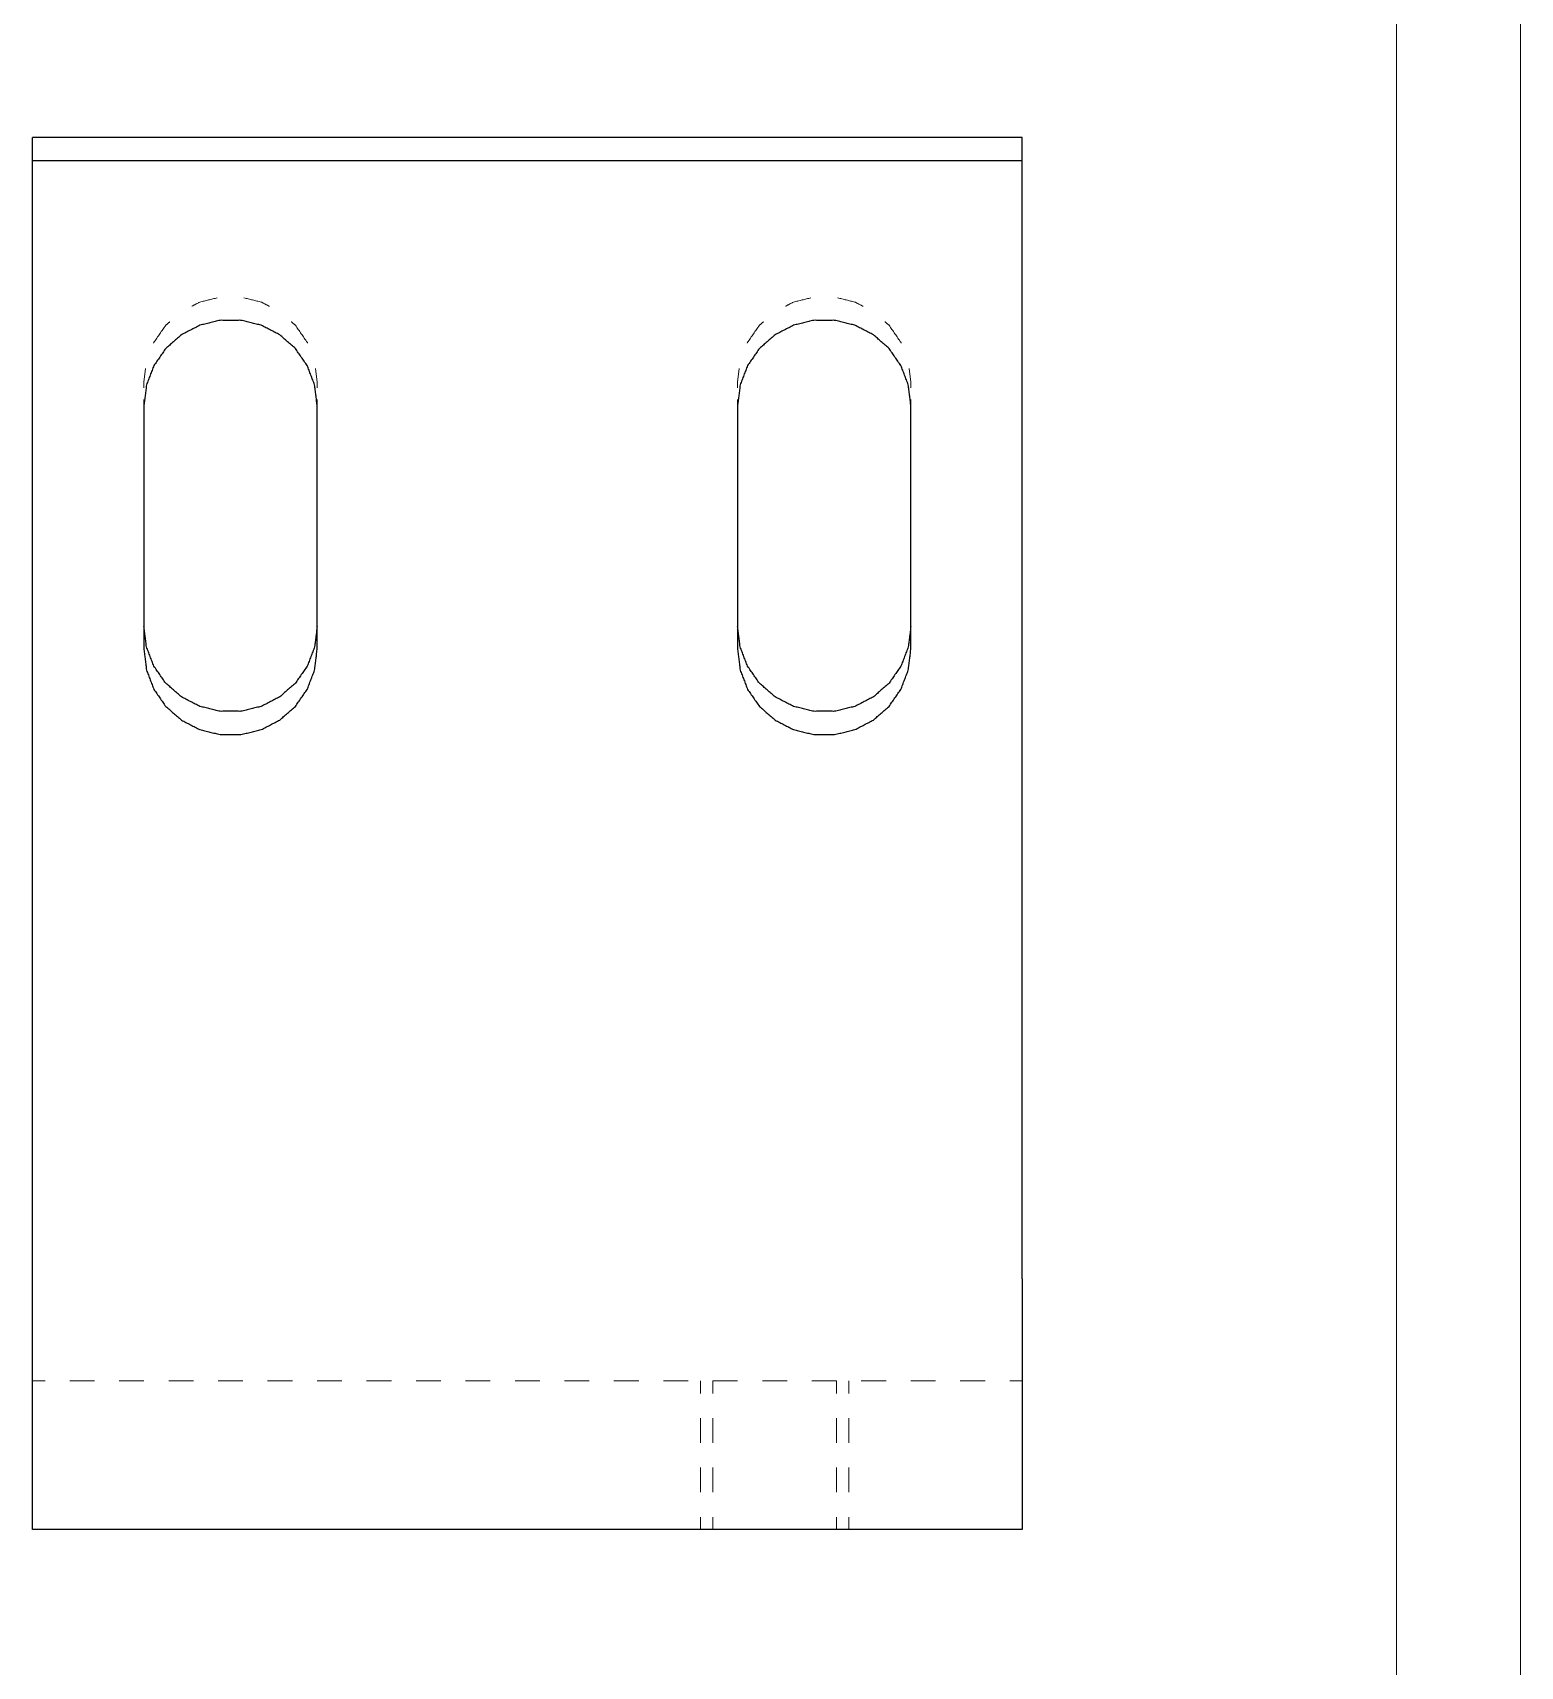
# Model space of a CAD drawing. Header units: millimetres. Extents: x 0 to 210, y 0 to 615.
# Drawn here: x 149.9 to 210, y 165 to 231 of the extents above; entities that cross this region are included whole.
import ezdxf

# ---------------------------------------------------------------- set-up
doc = ezdxf.new("R2010")
doc.units = ezdxf.units.MM
doc.layers.add('1', color=7, linetype='Continuous', true_color=0xffffff)

msp = doc.modelspace()

# ---------------------------------------------------------------- linework, layer by layer
at = {"layer": '1', "color": 132, "linetype": 'Continuous', "lineweight": 18}
for p, q in [((210, 0), (210, 297)), ((205, 5), (205, 292))]:
    msp.add_line(p, q, dxfattribs=at)
at = {"layer": '1', "color": 30, "linetype": 'Continuous', "lineweight": 25}
for p, q in [((189.859, 226.733), (149.859, 226.733)), ((149.859, 225.794), (149.859, 226.733)), ((189.859, 225.794), (189.859, 226.733)), ((149.859, 180.607), (149.859, 225.794)), ((189.859, 225.794), (149.859, 225.794)), ((189.859, 180.607), (189.859, 225.794)), ((154.359, 215.918), (154.359, 206.041)), ((161.359, 206.041), (161.359, 215.918)), ((178.359, 215.918), (178.359, 206.041)), ((185.359, 206.041), (185.359, 215.918)), ((189.859, 170.484), (149.859, 170.484))]:
    msp.add_line(p, q, dxfattribs=at)
at = {"layer": '1', "color": 43, "linetype": 'Continuous', "lineweight": 18}
for p, q in [((154.359, 216.856), (154.426, 217.397)), ((161.293, 217.397), (161.359, 216.856)), ((178.359, 216.856), (178.426, 217.397)), ((185.293, 217.397), (185.359, 216.856)), ((154.359, 216.856), (154.359, 216.622)), ((161.359, 216.856), (161.359, 216.622)), ((178.359, 216.856), (178.359, 216.622)), ((185.359, 216.856), (185.359, 216.622)), ((154.359, 216.152), (154.359, 215.918)), ((161.359, 216.152), (161.359, 215.918)), ((178.359, 216.152), (178.359, 215.918)), ((185.359, 216.152), (185.359, 215.918)), ((149.859, 176.484), (150.359, 176.484)), ((151.359, 176.484), (152.359, 176.484)), ((153.359, 176.484), (154.359, 176.484)), ((155.359, 176.484), (156.359, 176.484)), ((157.359, 176.484), (158.359, 176.484)), ((159.359, 176.484), (160.359, 176.484)), ((161.359, 176.484), (162.359, 176.484)), ((163.359, 176.484), (164.359, 176.484)), ((165.359, 176.484), (166.359, 176.484)), ((167.359, 176.484), (168.359, 176.484)), ((169.359, 176.484), (170.359, 176.484)), ((171.359, 176.484), (172.359, 176.484)), ((173.359, 176.484), (174.359, 176.484)), ((175.359, 176.484), (176.359, 176.484)), ((176.859, 175.984), (176.859, 176.484)), ((176.859, 176.484), (176.859, 175.984)), ((177.359, 176.484), (177.359, 175.984)), ((177.359, 176.484), (178.359, 176.484)), ((179.359, 176.484), (180.359, 176.484)), ((181.359, 176.484), (182.359, 176.484)), ((182.359, 175.984), (182.359, 176.484)), ((182.859, 175.984), (182.859, 176.484)), ((182.859, 176.484), (182.859, 175.984)), ((183.359, 176.484), (184.359, 176.484)), ((185.359, 176.484), (186.359, 176.484)), ((187.359, 176.484), (188.359, 176.484)), ((189.359, 176.484), (189.859, 176.484)), ((176.859, 173.984), (176.859, 174.984)), ((176.859, 174.984), (176.859, 173.984)), ((177.359, 174.984), (177.359, 173.984)), ((182.359, 173.984), (182.359, 174.984)), ((182.859, 173.984), (182.859, 174.984)), ((182.859, 174.984), (182.859, 173.984)), ((176.859, 171.984), (176.859, 172.984)), ((176.859, 172.984), (176.859, 171.984)), ((177.359, 172.984), (177.359, 171.984)), ((182.359, 171.984), (182.359, 172.984)), ((182.859, 171.984), (182.859, 172.984)), ((182.859, 172.984), (182.859, 171.984)), ((176.859, 170.484), (176.859, 170.984)), ((176.859, 170.984), (176.859, 170.484)), ((177.359, 170.984), (177.359, 170.484)), ((182.359, 170.484), (182.359, 170.984)), ((182.859, 170.484), (182.859, 170.984)), ((182.859, 170.984), (182.859, 170.484))]:
    msp.add_line(p, q, dxfattribs=at)
for points, knots in [([(156.29, 219.918), (156.618, 220.088), (157.318, 220.259)], [0, 0, 0.339565, 1, 1]), ([(158.401, 220.259), (159.1, 220.088), (159.429, 219.918)], [0, 0, 0.660435, 1, 1]), ([(180.29, 219.918), (180.618, 220.088), (181.318, 220.259)], [0, 0, 0.339568, 1, 1]), ([(182.401, 220.259), (183.1, 220.088), (183.429, 219.918)], [0, 0, 0.660432, 1, 1]), ([(154.748, 218.432), (154.76, 218.463), (155.24, 219.149), (155.405, 219.294)], [0, 0, 0.030266, 0.797814, 1, 1]), ([(160.313, 219.294), (160.479, 219.149), (160.958, 218.463), (160.97, 218.432)], [0, 0, 0.202186, 0.969734, 1, 1]), ([(178.748, 218.432), (178.76, 218.463), (179.24, 219.149), (179.405, 219.294)], [0, 0, 0.030263, 0.797807, 1, 1]), ([(184.313, 219.294), (184.479, 219.149), (184.958, 218.463), (184.97, 218.432)], [0, 0, 0.202193, 0.969737, 1, 1])]:
    msp.add_open_spline(points, degree=1, knots=knots, dxfattribs=at)
at = {"layer": '1', "color": 30, "linetype": 'Continuous', "lineweight": 25}
for points, knots in [([(161.359, 215.918), (161.258, 216.745), (160.958, 217.524), (160.479, 218.21), (159.848, 218.763), (159.1, 219.15), (158.281, 219.349), (157.437, 219.349), (156.618, 219.15), (155.871, 218.763), (155.24, 218.21), (154.76, 217.524), (154.461, 216.745), (154.359, 215.918)], [0, 0, 0.07646, 0.153027, 0.229782, 0.306763, 0.383956, 0.4613, 0.5387, 0.616044, 0.693237, 0.770218, 0.846973, 0.92354, 1, 1]), ([(185.359, 215.918), (185.258, 216.745), (184.958, 217.524), (184.479, 218.21), (183.848, 218.763), (183.1, 219.15), (182.281, 219.349), (181.437, 219.349), (180.618, 219.15), (179.871, 218.763), (179.24, 218.21), (178.76, 217.524), (178.461, 216.745), (178.359, 215.918)], [0, 0, 0.07646, 0.153026, 0.229781, 0.306763, 0.383957, 0.461301, 0.538699, 0.616044, 0.693238, 0.770218, 0.846973, 0.92354, 1, 1]), ([(161.359, 206.979), (161.258, 206.152), (160.958, 205.373), (160.479, 204.687), (159.848, 204.134), (159.1, 203.747), (158.281, 203.548), (157.437, 203.548), (156.618, 203.747), (155.871, 204.134), (155.24, 204.687), (154.76, 205.373), (154.461, 206.152), (154.359, 206.979)], [0, 0, 0.07646, 0.153027, 0.229782, 0.306763, 0.383956, 0.4613, 0.5387, 0.616044, 0.693237, 0.770218, 0.846973, 0.92354, 1, 1]), ([(185.359, 206.979), (185.258, 206.152), (184.958, 205.373), (184.479, 204.687), (183.848, 204.134), (183.1, 203.747), (182.281, 203.548), (181.437, 203.548), (180.618, 203.747), (179.871, 204.134), (179.24, 204.687), (178.76, 205.373), (178.461, 206.152), (178.359, 206.979)], [0, 0, 0.07646, 0.153026, 0.229781, 0.306763, 0.383957, 0.461301, 0.538699, 0.616044, 0.693238, 0.770218, 0.846973, 0.92354, 1, 1]), ([(154.359, 206.041), (154.461, 205.213), (154.76, 204.434), (155.24, 203.748), (155.871, 203.196), (156.618, 202.808), (157.437, 202.609), (158.281, 202.609), (159.1, 202.808), (159.848, 203.196), (160.479, 203.748), (160.958, 204.434), (161.258, 205.213), (161.359, 206.041)], [0, 0, 0.07646, 0.153027, 0.229781, 0.306762, 0.383956, 0.4613, 0.5387, 0.616044, 0.693238, 0.770219, 0.846973, 0.92354, 1, 1]), ([(178.359, 206.041), (178.461, 205.213), (178.76, 204.434), (179.24, 203.748), (179.871, 203.196), (180.618, 202.808), (181.437, 202.609), (182.281, 202.609), (183.1, 202.808), (183.848, 203.196), (184.479, 203.748), (184.958, 204.434), (185.258, 205.213), (185.359, 206.041)], [0, 0, 0.07646, 0.153027, 0.229781, 0.306761, 0.383956, 0.4613, 0.538699, 0.616044, 0.693238, 0.77022, 0.846973, 0.92354, 1, 1]), ([(149.859, 170.484), (149.859, 170.96), (149.859, 172.352), (149.859, 173.359), (149.859, 175.896), (149.859, 178.955), (149.859, 180.607)], [0, 0, 0.04707, 0.184541, 0.284026, 0.534609, 0.836876, 1, 1]), ([(189.859, 180.607), (189.859, 177.375), (189.859, 174.548), (189.859, 172.352), (189.859, 170.96), (189.859, 170.484)], [0, 0, 0.319293, 0.598504, 0.815459, 0.95293, 1, 1])]:
    msp.add_open_spline(points, degree=1, knots=knots, dxfattribs=at)

doc.saveas('drawing.dxf')
